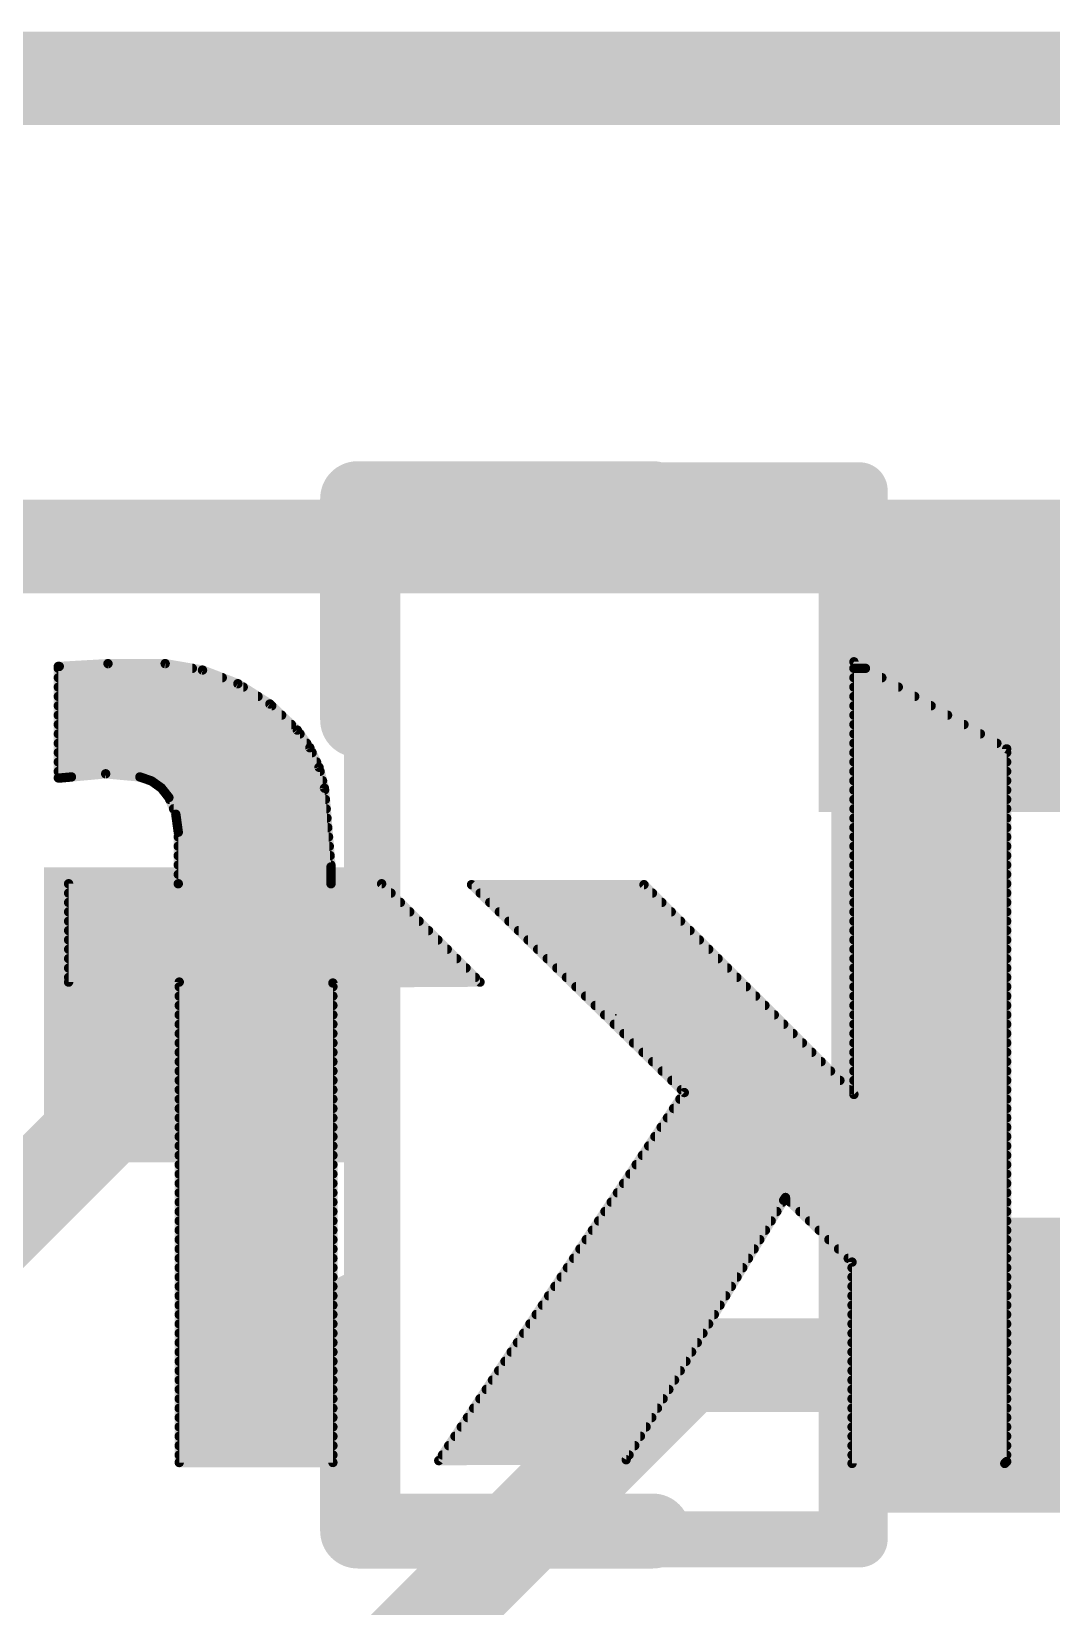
# Model space of a CAD drawing. Extents: x -10.2 to 20.4, y -5.1 to 20.4.
# Drawn here: x 7.306 to 10.071, y 16.175 to 20.447 of the extents above; entities that cross this region are included whole.
import ezdxf

# ---------------------------------------------------------------- set-up
doc = ezdxf.new("R2010")
doc.units = 0
for name, color, linetype in [('1', 12, 'CONTINUOUS'), ('16', 132, 'CONTINUOUS'), ('20', 53, 'CONTINUOUS'), ('21', 41, 'CONTINUOUS'), ('22', 40, 'CONTINUOUS'), ('23', 53, 'CONTINUOUS'), ('51', 53, 'CONTINUOUS')]:
    doc.layers.add(name, color=color, linetype=linetype)

# ---------------------------------------------------------------- blocks, each defined once
blk = doc.blocks.new('RECT')
blk.add_solid([(-0.5, -0.5), (0.5, -0.5), (-0.5, 0.5), (0.5, 0.5)])

msp = doc.modelspace()

# ---------------------------------------------------------------- linework, layer by layer
at = {"layer": '1', "const_width": 0.254}
for points in [[(0, 20.32), (20.32, 20.32)], [(10.607, 18.73), (9.89, 18.73)], [(7.14, 17.13), (7.79, 17.78)], [(7.62, 15.367), (9.083, 16.83)], [(9.083, 16.83), (9.89, 16.83)], [(9.89, 16.83), (10.607, 16.83)]]:
    msp.add_lwpolyline(points, dxfattribs=at)
at = {"layer": '1', "const_width": 0.127}
for points in [[(9.89, 18.7935, 1), (9.89, 18.6665)], [(7.8349, 17.7351, 1), (7.7451, 17.8249)], [(9.083, 16.8935, 1), (9.083, 16.7665)], [(9.1279, 16.7851, 1), (9.0381, 16.8749)], [(9.89, 16.8935, 1), (9.89, 16.7665)], [(9.89, 16.7665, 1), (9.89, 16.8935)]]:
    msp.add_lwpolyline(points, format="xyb", dxfattribs=at)
at = {"layer": '16', "const_width": 0.254}
for points in [[(0, 20.32), (20.32, 20.32)], [(11.43, 19.05), (5.08, 19.05)]]:
    msp.add_lwpolyline(points, dxfattribs=at)
at = {"layer": '20', "const_width": 0.254}
msp.add_lwpolyline([(0, 20.32), (20.32, 20.32)], dxfattribs=at)
at = {"layer": '21', "const_width": 0.2032}
for points in [[(8.19, 18.58), (8.19, 19.18)], [(8.19, 19.18), (8.99, 19.18)], [(8.19, 16.98), (8.19, 16.38)], [(8.19, 16.38), (8.99, 16.38)]]:
    msp.add_lwpolyline(points, dxfattribs=at)
at = {"layer": '21', "const_width": 0.1016}
for points in [[(8.2408, 19.18, 1), (8.1392, 19.18)], [(8.19, 19.2308, 1), (8.19, 19.1292)], [(8.99, 19.1292, 1), (8.99, 19.2308)], [(8.1392, 18.58, 1), (8.2408, 18.58)], [(8.2408, 16.98, 1), (8.1392, 16.98)], [(8.19, 16.4308, 1), (8.19, 16.3292)], [(8.99, 16.3292, 1), (8.99, 16.4308)], [(8.1392, 16.38, 1), (8.2408, 16.38)]]:
    msp.add_lwpolyline(points, format="xyb", dxfattribs=at)
at = {"layer": '22', "const_width": 0.0127}
for points in [[(7.3851, 18.7249, 1), (7.3723, 18.7249)], [(7.3787, 18.7313, 1), (7.3787, 18.7186)], [(7.3787, 18.7262, 1), (7.3787, 18.7134)], [(7.3808, 18.7312, 1), (7.3816, 18.7186)], [(7.3812, 18.7186, 1), (7.3812, 18.7313)], [(7.5133, 18.7389, 1), (7.5133, 18.7262)], [(7.5137, 18.7262, 1), (7.5129, 18.7388)], [(7.6694, 18.7388, 1), (7.6672, 18.7262)], [(7.6683, 18.7262, 1), (7.6683, 18.7389)], [(7.742, 18.7134, 1), (7.742, 18.7262)], [(7.7718, 18.721, 1), (7.7672, 18.7091)], [(7.7684, 18.7088, 1), (7.7706, 18.7213)], [(9.5383, 18.7431, 1), (9.5321, 18.7321)], [(9.5352, 18.7262, 1), (9.5352, 18.7134)], [(9.5415, 18.7376, 1), (9.5289, 18.7376)], [(9.5664, 18.7134, 1), (9.5664, 18.7262)], [(7.3787, 18.7008, 1), (7.3787, 18.6881)], [(7.3787, 18.6754, 1), (7.3787, 18.6626)], [(7.8231, 18.6881, 1), (7.8231, 18.7008)], [(7.8688, 18.6835, 1), (7.862, 18.6728)], [(7.8631, 18.6722, 1), (7.8676, 18.6841)], [(7.8798, 18.6626, 1), (7.8798, 18.6754)], [(9.5352, 18.7008, 1), (9.5352, 18.6881)], [(9.5352, 18.6754, 1), (9.5352, 18.6626)], [(9.6109, 18.6881, 1), (9.6109, 18.7008)], [(9.6554, 18.6626, 1), (9.6554, 18.6754)], [(7.3787, 18.65, 1), (7.3787, 18.6372)], [(7.3787, 18.6246, 1), (7.3787, 18.6119)], [(7.9198, 18.6372, 1), (7.9198, 18.65)], [(7.9565, 18.6277, 1), (7.9477, 18.6185)], [(7.9487, 18.6178, 1), (7.9555, 18.6285)], [(7.9573, 18.6119, 1), (7.9573, 18.6246)], [(9.5352, 18.65, 1), (9.5352, 18.6372)], [(9.5352, 18.6246, 1), (9.5352, 18.6119)], [(9.7, 18.6372, 1), (9.7, 18.65)], [(9.7445, 18.6119, 1), (9.7445, 18.6246)], [(7.3787, 18.5992, 1), (7.3787, 18.5864)], [(7.9839, 18.5864, 1), (7.9839, 18.5992)], [(9.5352, 18.5992, 1), (9.5352, 18.5864)], [(9.789, 18.5864, 1), (9.789, 18.5992)], [(7.3787, 18.5738, 1), (7.3787, 18.561)], [(7.3787, 18.5484, 1), (7.3787, 18.5357)], [(8.0105, 18.561, 1), (8.0105, 18.5738)], [(8.0316, 18.5559, 1), (8.0212, 18.5485)], [(8.022, 18.5476, 1), (8.0308, 18.5568)], [(8.0337, 18.5357, 1), (8.0337, 18.5484)], [(9.5352, 18.5738, 1), (9.5352, 18.561)], [(9.5352, 18.5484, 1), (9.5352, 18.5357)], [(9.8335, 18.561, 1), (9.8335, 18.5738)], [(9.878, 18.5357, 1), (9.878, 18.5484)], [(7.3787, 18.523, 1), (7.3787, 18.5102)], [(7.3787, 18.4976, 1), (7.3787, 18.4848)], [(8.0518, 18.5102, 1), (8.0518, 18.523)], [(8.0662, 18.5072, 1), (8.0547, 18.5018)], [(8.0552, 18.5008, 1), (8.0656, 18.5082)], [(8.0666, 18.4848, 1), (8.0666, 18.4976)], [(9.5352, 18.523, 1), (9.5352, 18.5102)], [(9.5352, 18.4976, 1), (9.5352, 18.4848)], [(9.9226, 18.5102, 1), (9.9226, 18.523)], [(9.9556, 18.5014, 1), (9.9429, 18.5014)], [(9.9461, 18.4959, 1), (9.9523, 18.5069)], [(9.9492, 18.4848, 1), (9.9492, 18.4976)], [(7.3787, 18.4722, 1), (7.3787, 18.4595)], [(8.0785, 18.4595, 1), (8.0785, 18.4722)], [(8.0914, 18.453, 1), (8.0791, 18.4498)], [(8.0795, 18.4487, 1), (8.091, 18.4541)], [(9.5352, 18.4722, 1), (9.5352, 18.4595)], [(9.9492, 18.4595, 1), (9.9492, 18.4722)], [(7.3723, 18.4226, 1), (7.3851, 18.4226)], [(7.3787, 18.4468, 1), (7.3787, 18.434)], [(7.3787, 18.429, 1), (7.3787, 18.4162)], [(7.3857, 18.4289, 1), (7.3869, 18.4163)], [(7.3863, 18.4162, 1), (7.3863, 18.429)], [(7.4137, 18.4315, 1), (7.4149, 18.4189)], [(7.4149, 18.4189, 1), (7.4137, 18.4315)], [(7.5076, 18.4401, 1), (7.5064, 18.4275)], [(7.5076, 18.4275, 1), (7.5064, 18.4401)], [(7.6018, 18.4312, 1), (7.5976, 18.4192)], [(7.5991, 18.4189, 1), (7.6003, 18.4315)], [(7.6295, 18.4214, 1), (7.6295, 18.4086)], [(7.6347, 18.4197, 1), (7.6273, 18.4093)], [(7.629, 18.4085, 1), (7.6331, 18.4205)], [(8.0881, 18.434, 1), (8.0881, 18.4468)], [(8.0948, 18.4086, 1), (8.0948, 18.4214)], [(9.5352, 18.4468, 1), (9.5352, 18.434)], [(9.5352, 18.4214, 1), (9.5352, 18.4086)], [(9.9492, 18.434, 1), (9.9492, 18.4468)], [(9.9492, 18.4086, 1), (9.9492, 18.4214)], [(7.663, 18.3993, 1), (7.653, 18.3914)], [(7.6543, 18.3902, 1), (7.6617, 18.4005)], [(7.6625, 18.396, 1), (7.6625, 18.3833)], [(7.6843, 18.3717, 1), (7.6725, 18.3669)], [(7.6734, 18.3654, 1), (7.6834, 18.3732)], [(7.6805, 18.3706, 1), (7.6805, 18.3578)], [(8.1064, 18.3952, 1), (8.0938, 18.3942)], [(8.094, 18.3931, 1), (8.1062, 18.3963)], [(8.1005, 18.3833, 1), (8.1005, 18.396)], [(8.1026, 18.3578, 1), (8.1026, 18.3706)], [(9.5352, 18.396, 1), (9.5352, 18.3833)], [(9.5352, 18.3706, 1), (9.5352, 18.3578)], [(9.9492, 18.3833, 1), (9.9492, 18.396)], [(9.9492, 18.3578, 1), (9.9492, 18.3706)], [(7.691, 18.3452, 1), (7.691, 18.3325)], [(7.7035, 18.3248, 1), (7.6909, 18.3231)], [(7.6913, 18.3215, 1), (7.703, 18.3264)], [(7.6986, 18.3198, 1), (7.6986, 18.3071)], [(8.1047, 18.3325, 1), (8.1047, 18.3452)], [(8.1068, 18.3071, 1), (8.1068, 18.3198)], [(9.5352, 18.3452, 1), (9.5352, 18.3325)], [(9.5352, 18.3198, 1), (9.5352, 18.3071)], [(9.9492, 18.3325, 1), (9.9492, 18.3452)], [(9.9492, 18.3071, 1), (9.9492, 18.3198)], [(7.7021, 18.2944, 1), (7.7021, 18.2816)], [(7.7102, 18.2753, 1), (7.6974, 18.2753)], [(8.109, 18.2816, 1), (8.109, 18.2944)], [(9.5352, 18.2944, 1), (9.5352, 18.2816)], [(9.9492, 18.2816, 1), (9.9492, 18.2944)], [(7.6975, 18.2744, 1), (7.7101, 18.2762)], [(7.7038, 18.269, 1), (7.7038, 18.2563)], [(7.7038, 18.2436, 1), (7.7038, 18.2309)], [(8.1111, 18.2563, 1), (8.1111, 18.269)], [(8.1132, 18.2309, 1), (8.1132, 18.2436)], [(9.5352, 18.269, 1), (9.5352, 18.2563)], [(9.5352, 18.2436, 1), (9.5352, 18.2309)], [(9.9492, 18.2563, 1), (9.9492, 18.269)], [(9.9492, 18.2309, 1), (9.9492, 18.2436)], [(7.7038, 18.2182, 1), (7.7038, 18.2054)], [(7.7038, 18.1928, 1), (7.7038, 18.1801)], [(8.1153, 18.2054, 1), (8.1153, 18.2182)], [(8.1174, 18.1801, 1), (8.1174, 18.1928)], [(9.5352, 18.2182, 1), (9.5352, 18.2054)], [(9.5352, 18.1928, 1), (9.5352, 18.1801)], [(9.9492, 18.2054, 1), (9.9492, 18.2182)], [(9.9492, 18.1801, 1), (9.9492, 18.1928)], [(7.7038, 18.1674, 1), (7.7038, 18.1547)], [(8.1242, 18.1813, 1), (8.1115, 18.1813)], [(8.1115, 18.1808, 1), (8.1241, 18.1818)], [(8.1178, 18.1547, 1), (8.1178, 18.1674)], [(9.5352, 18.1674, 1), (9.5352, 18.1547)], [(9.9492, 18.1547, 1), (9.9492, 18.1674)], [(7.413, 18.1356, 1), (7.4002, 18.1356)], [(7.4066, 18.142, 1), (7.4066, 18.1292)], [(7.4066, 18.1166, 1), (7.4066, 18.1039)], [(7.6974, 18.1356, 1), (7.7102, 18.1356)], [(7.7038, 18.142, 1), (7.7038, 18.1292)], [(7.7038, 18.1292, 1), (7.7038, 18.142)], [(8.1178, 18.142, 1), (8.1178, 18.1292)], [(8.1115, 18.1356, 1), (8.1242, 18.1356)], [(8.1178, 18.1292, 1), (8.1178, 18.142)], [(8.2595, 18.1401, 1), (8.2505, 18.1311)], [(8.255, 18.1292, 1), (8.255, 18.142)], [(8.2804, 18.1039, 1), (8.2804, 18.1166)], [(8.4988, 18.1395, 1), (8.4988, 18.1268)], [(8.5032, 18.1376, 1), (8.4944, 18.1286)], [(8.5222, 18.1166, 1), (8.5222, 18.1039)], [(8.9707, 18.1376, 1), (8.9617, 18.1286)], [(8.9662, 18.1268, 1), (8.9662, 18.1395)], [(8.9891, 18.1039, 1), (8.9891, 18.1166)], [(9.5352, 18.142, 1), (9.5352, 18.1292)], [(9.5352, 18.1166, 1), (9.5352, 18.1039)], [(9.9492, 18.1292, 1), (9.9492, 18.142)], [(9.9492, 18.1039, 1), (9.9492, 18.1166)], [(7.4066, 18.0912, 1), (7.4066, 18.0785)], [(7.4066, 18.0658, 1), (7.4066, 18.053)], [(8.3058, 18.0785, 1), (8.3058, 18.0912)], [(8.3312, 18.053, 1), (8.3312, 18.0658)], [(8.5482, 18.0912, 1), (8.5482, 18.0785)], [(8.5742, 18.0658, 1), (8.5742, 18.053)], [(9.0145, 18.0785, 1), (9.0145, 18.0912)], [(9.0399, 18.053, 1), (9.0399, 18.0658)], [(9.5352, 18.0912, 1), (9.5352, 18.0785)], [(9.5352, 18.0658, 1), (9.5352, 18.053)], [(9.9492, 18.0785, 1), (9.9492, 18.0912)], [(9.9492, 18.053, 1), (9.9492, 18.0658)], [(7.4066, 18.0404, 1), (7.4066, 18.0277)], [(8.3566, 18.0277, 1), (8.3566, 18.0404)], [(8.6001, 18.0404, 1), (8.6001, 18.0277)], [(9.0653, 18.0277, 1), (9.0653, 18.0404)], [(9.5352, 18.0404, 1), (9.5352, 18.0277)], [(9.9492, 18.0277, 1), (9.9492, 18.0404)], [(7.4066, 18.015, 1), (7.4066, 18.0023)], [(7.4066, 17.9896, 1), (7.4066, 17.9768)], [(8.382, 18.0023, 1), (8.382, 18.015)], [(8.4074, 17.9768, 1), (8.4074, 17.9896)], [(8.6261, 18.015, 1), (8.6261, 18.0023)], [(8.6521, 17.9896, 1), (8.6521, 17.9768)], [(9.0907, 18.0023, 1), (9.0907, 18.015)], [(9.1161, 17.9768, 1), (9.1161, 17.9896)], [(9.5352, 18.015, 1), (9.5352, 18.0023)], [(9.5352, 17.9896, 1), (9.5352, 17.9768)], [(9.9492, 18.0023, 1), (9.9492, 18.015)], [(9.9492, 17.9768, 1), (9.9492, 17.9896)], [(7.4066, 17.9642, 1), (7.4066, 17.9515)], [(7.4066, 17.9388, 1), (7.4066, 17.9261)], [(8.4328, 17.9515, 1), (8.4328, 17.9642)], [(8.4582, 17.9261, 1), (8.4582, 17.9388)], [(8.678, 17.9642, 1), (8.678, 17.9515)], [(8.704, 17.9388, 1), (8.704, 17.9261)], [(9.1415, 17.9515, 1), (9.1415, 17.9642)], [(9.1669, 17.9261, 1), (9.1669, 17.9388)], [(9.5352, 17.9642, 1), (9.5352, 17.9515)], [(9.5352, 17.9388, 1), (9.5352, 17.9261)], [(9.9492, 17.9515, 1), (9.9492, 17.9642)], [(9.9492, 17.9261, 1), (9.9492, 17.9388)], [(7.4066, 17.9134, 1), (7.4066, 17.9006)], [(8.4836, 17.9006, 1), (8.4836, 17.9134)], [(8.73, 17.9134, 1), (8.73, 17.9006)], [(9.1923, 17.9006, 1), (9.1923, 17.9134)], [(9.5352, 17.9134, 1), (9.5352, 17.9006)], [(9.9492, 17.9006, 1), (9.9492, 17.9134)], [(7.4002, 17.8689, 1), (7.413, 17.8689)], [(7.4066, 17.888, 1), (7.4066, 17.8753)], [(7.4066, 17.8753, 1), (7.4066, 17.8625)], [(7.7064, 17.8626, 1), (7.7064, 17.8498)], [(7.7128, 17.8689, 1), (7.7001, 17.8689)], [(7.7064, 17.8625, 1), (7.7064, 17.8753)], [(8.1292, 17.8664, 1), (8.1166, 17.8664)], [(8.1229, 17.8727, 1), (8.1229, 17.8601)], [(8.1229, 17.8498, 1), (8.1229, 17.8626)], [(8.509, 17.8753, 1), (8.509, 17.888)], [(8.5172, 17.8644, 1), (8.5262, 17.8734)], [(8.5217, 17.8626, 1), (8.5217, 17.8752)], [(8.756, 17.888, 1), (8.756, 17.8753)], [(8.7819, 17.8626, 1), (8.7819, 17.8498)], [(9.2177, 17.8753, 1), (9.2177, 17.888)], [(9.2431, 17.8498, 1), (9.2431, 17.8626)], [(9.5352, 17.8626, 1), (9.5352, 17.8498)], [(9.5352, 17.888, 1), (9.5352, 17.8753)], [(9.9492, 17.8753, 1), (9.9492, 17.888)], [(9.9492, 17.8498, 1), (9.9492, 17.8626)], [(7.7064, 17.8372, 1), (7.7064, 17.8244)], [(7.7064, 17.8118, 1), (7.7064, 17.7991)], [(8.1229, 17.8244, 1), (8.1229, 17.8372)], [(8.1229, 17.7991, 1), (8.1229, 17.8118)], [(8.8079, 17.8372, 1), (8.8079, 17.8244)], [(8.8339, 17.8118, 1), (8.8339, 17.7991)], [(9.2685, 17.8244, 1), (9.2685, 17.8372)], [(9.2939, 17.7991, 1), (9.2939, 17.8118)], [(9.5352, 17.8372, 1), (9.5352, 17.8244)], [(9.5352, 17.8118, 1), (9.5352, 17.7991)], [(9.9492, 17.8244, 1), (9.9492, 17.8372)], [(9.9492, 17.7991, 1), (9.9492, 17.8118)], [(7.7064, 17.7864, 1), (7.7064, 17.7736)], [(8.1229, 17.7736, 1), (8.1229, 17.7864)], [(8.8598, 17.7864, 1), (8.8598, 17.7736)], [(9.3193, 17.7736, 1), (9.3193, 17.7864)], [(9.5352, 17.7864, 1), (9.5352, 17.7736)], [(9.9492, 17.7736, 1), (9.9492, 17.7864)], [(7.7064, 17.761, 1), (7.7064, 17.7482)], [(7.7064, 17.7356, 1), (7.7064, 17.7229)], [(8.1229, 17.7482, 1), (8.1229, 17.761)], [(8.1229, 17.7229, 1), (8.1229, 17.7356)], [(8.8858, 17.761, 1), (8.8858, 17.7482)], [(8.9118, 17.7356, 1), (8.9118, 17.7229)], [(9.3447, 17.7482, 1), (9.3447, 17.761)], [(9.3701, 17.7229, 1), (9.3701, 17.7356)], [(9.5352, 17.761, 1), (9.5352, 17.7482)], [(9.5352, 17.7356, 1), (9.5352, 17.7229)], [(9.9492, 17.7482, 1), (9.9492, 17.761)], [(9.9492, 17.7229, 1), (9.9492, 17.7356)], [(7.7064, 17.7102, 1), (7.7064, 17.6974)], [(7.7064, 17.6848, 1), (7.7064, 17.672)], [(8.1229, 17.6974, 1), (8.1229, 17.7102)], [(8.1229, 17.672, 1), (8.1229, 17.6848)], [(8.9378, 17.7102, 1), (8.9378, 17.6974)], [(8.9637, 17.6848, 1), (8.9637, 17.672)], [(9.3955, 17.6974, 1), (9.3955, 17.7102)], [(9.4209, 17.672, 1), (9.4209, 17.6848)], [(9.5352, 17.7102, 1), (9.5352, 17.6974)], [(9.5352, 17.6848, 1), (9.5352, 17.672)], [(9.9492, 17.6974, 1), (9.9492, 17.7102)], [(9.9492, 17.672, 1), (9.9492, 17.6848)], [(7.7064, 17.6594, 1), (7.7064, 17.6467)], [(8.1229, 17.6467, 1), (8.1229, 17.6594)], [(8.9897, 17.6594, 1), (8.9897, 17.6467)], [(9.4463, 17.6467, 1), (9.4463, 17.6594)], [(9.5352, 17.6594, 1), (9.5352, 17.6467)], [(9.9492, 17.6467, 1), (9.9492, 17.6594)], [(7.7064, 17.634, 1), (7.7064, 17.6212)], [(7.7064, 17.6086, 1), (7.7064, 17.5958)], [(8.1229, 17.6212, 1), (8.1229, 17.634)], [(8.1229, 17.5958, 1), (8.1229, 17.6086)], [(9.0157, 17.634, 1), (9.0157, 17.6212)], [(9.0417, 17.6086, 1), (9.0417, 17.5958)], [(9.4717, 17.6212, 1), (9.4717, 17.634)], [(9.4971, 17.5958, 1), (9.4971, 17.6086)], [(9.5352, 17.634, 1), (9.5352, 17.6212)], [(9.5352, 17.6086, 1), (9.5352, 17.5958)], [(9.9492, 17.6212, 1), (9.9492, 17.634)], [(9.9492, 17.5958, 1), (9.9492, 17.6086)], [(7.7064, 17.5832, 1), (7.7064, 17.5705)], [(7.7064, 17.5578, 1), (7.7064, 17.545)], [(8.1229, 17.5705, 1), (8.1229, 17.5832)], [(8.1229, 17.545, 1), (8.1229, 17.5578)], [(9.0635, 17.5578, 1), (9.0635, 17.545)], [(9.0676, 17.5832, 1), (9.0676, 17.5705)], [(9.0807, 17.5657, 1), (9.0701, 17.5727)], [(9.071, 17.5647, 1), (9.0798, 17.5737)], [(9.5225, 17.5705, 1), (9.5225, 17.5832)], [(9.5352, 17.5832, 1), (9.5352, 17.5705)], [(9.5289, 17.5641, 1), (9.5415, 17.5641)], [(9.5307, 17.5596, 1), (9.5397, 17.5686)], [(9.9492, 17.5705, 1), (9.9492, 17.5832)], [(9.9492, 17.545, 1), (9.9492, 17.5578)], [(7.7064, 17.5324, 1), (7.7064, 17.5196)], [(8.1229, 17.5196, 1), (8.1229, 17.5324)], [(9.0466, 17.5324, 1), (9.0466, 17.5196)], [(9.9492, 17.5196, 1), (9.9492, 17.5324)], [(7.7064, 17.507, 1), (7.7064, 17.4943)], [(7.7064, 17.4816, 1), (7.7064, 17.4688)], [(8.1229, 17.4943, 1), (8.1229, 17.507)], [(8.1229, 17.4688, 1), (8.1229, 17.4816)], [(9.0127, 17.4816, 1), (9.0127, 17.4688)], [(9.0297, 17.507, 1), (9.0297, 17.4943)], [(9.9492, 17.4943, 1), (9.9492, 17.507)], [(9.9492, 17.4688, 1), (9.9492, 17.4816)], [(7.7064, 17.4562, 1), (7.7064, 17.4434)], [(7.7064, 17.4308, 1), (7.7064, 17.4181)], [(8.1229, 17.4434, 1), (8.1229, 17.4562)], [(8.1229, 17.4181, 1), (8.1229, 17.4308)], [(8.9789, 17.4308, 1), (8.9789, 17.4181)], [(8.9958, 17.4562, 1), (8.9958, 17.4434)], [(9.9492, 17.4434, 1), (9.9492, 17.4562)], [(9.9492, 17.4181, 1), (9.9492, 17.4308)], [(7.7064, 17.4054, 1), (7.7064, 17.3926)], [(7.7064, 17.38, 1), (7.7064, 17.3672)], [(8.1229, 17.3926, 1), (8.1229, 17.4054)], [(8.1229, 17.3672, 1), (8.1229, 17.38)], [(8.945, 17.38, 1), (8.945, 17.3672)], [(8.9619, 17.4054, 1), (8.9619, 17.3926)], [(9.9492, 17.3926, 1), (9.9492, 17.4054)], [(9.9492, 17.3672, 1), (9.9492, 17.38)], [(7.7064, 17.3546, 1), (7.7064, 17.3419)], [(8.1229, 17.3419, 1), (8.1229, 17.3546)], [(8.9281, 17.3546, 1), (8.9281, 17.3419)], [(9.9492, 17.3419, 1), (9.9492, 17.3546)], [(7.7064, 17.3292, 1), (7.7064, 17.3164)], [(7.7064, 17.3038, 1), (7.7064, 17.291)], [(8.1229, 17.3164, 1), (8.1229, 17.3292)], [(8.1229, 17.291, 1), (8.1229, 17.3038)], [(8.8942, 17.3038, 1), (8.8942, 17.291)], [(8.9111, 17.3292, 1), (8.9111, 17.3164)], [(9.9492, 17.3164, 1), (9.9492, 17.3292)], [(9.9492, 17.291, 1), (9.9492, 17.3038)], [(7.7064, 17.2784, 1), (7.7064, 17.2657)], [(7.7064, 17.253, 1), (7.7064, 17.2402)], [(8.1229, 17.2657, 1), (8.1229, 17.2784)], [(8.1229, 17.2402, 1), (8.1229, 17.253)], [(8.8603, 17.253, 1), (8.8603, 17.2402)], [(8.8773, 17.2784, 1), (8.8773, 17.2657)], [(9.3262, 17.2402, 1), (9.3262, 17.253)], [(9.3394, 17.2806, 1), (9.35, 17.2736)], [(9.3501, 17.2738, 1), (9.3393, 17.2804)], [(9.3416, 17.2657, 1), (9.3416, 17.2784)], [(9.3541, 17.2893, 1), (9.3453, 17.2801)], [(9.355, 17.2812, 1), (9.3444, 17.2882)], [(9.3628, 17.2784, 1), (9.3628, 17.2657)], [(9.3889, 17.253, 1), (9.3889, 17.2402)], [(9.9492, 17.2657, 1), (9.9492, 17.2784)], [(9.9492, 17.2402, 1), (9.9492, 17.253)], [(7.7064, 17.2276, 1), (7.7064, 17.2148)], [(8.1229, 17.2148, 1), (8.1229, 17.2276)], [(8.8434, 17.2276, 1), (8.8434, 17.2148)], [(9.3108, 17.2148, 1), (9.3108, 17.2276)], [(9.415, 17.2276, 1), (9.415, 17.2148)], [(9.9492, 17.2148, 1), (9.9492, 17.2276)], [(7.7064, 17.2022, 1), (7.7064, 17.1895)], [(7.7064, 17.1768, 1), (7.7064, 17.164)], [(8.1229, 17.1895, 1), (8.1229, 17.2022)], [(8.1229, 17.164, 1), (8.1229, 17.1768)], [(8.8095, 17.1768, 1), (8.8095, 17.164)], [(8.8265, 17.2022, 1), (8.8265, 17.1895)], [(9.28, 17.164, 1), (9.28, 17.1768)], [(9.2954, 17.1895, 1), (9.2954, 17.2022)], [(9.4412, 17.2022, 1), (9.4412, 17.1895)], [(9.4673, 17.1768, 1), (9.4673, 17.164)], [(9.9492, 17.1895, 1), (9.9492, 17.2022)], [(9.9492, 17.164, 1), (9.9492, 17.1768)], [(7.7064, 17.1514, 1), (7.7064, 17.1386)], [(7.7064, 17.126, 1), (7.7064, 17.1133)], [(8.1229, 17.1386, 1), (8.1229, 17.1514)], [(8.1229, 17.1133, 1), (8.1229, 17.126)], [(8.7757, 17.126, 1), (8.7757, 17.1133)], [(8.7926, 17.1514, 1), (8.7926, 17.1386)], [(9.2492, 17.1133, 1), (9.2492, 17.126)], [(9.2646, 17.1386, 1), (9.2646, 17.1514)], [(9.4935, 17.1514, 1), (9.4935, 17.1386)], [(9.5196, 17.126, 1), (9.5196, 17.1133)], [(9.9492, 17.1386, 1), (9.9492, 17.1514)], [(9.9492, 17.1133, 1), (9.9492, 17.126)], [(7.7064, 17.1006, 1), (7.7064, 17.0878)], [(8.1229, 17.0878, 1), (8.1229, 17.1006)], [(8.7587, 17.1006, 1), (8.7587, 17.0878)], [(9.2338, 17.0878, 1), (9.2338, 17.1006)], [(9.5365, 17.1094, 1), (9.5238, 17.1094)], [(9.5301, 17.1006, 1), (9.5301, 17.0878)], [(9.5257, 17.1048, 1), (9.5345, 17.114)], [(9.9492, 17.0878, 1), (9.9492, 17.1006)], [(7.7064, 17.0752, 1), (7.7064, 17.0624)], [(7.7064, 17.0498, 1), (7.7064, 17.0371)], [(8.1229, 17.0624, 1), (8.1229, 17.0752)], [(8.1229, 17.0371, 1), (8.1229, 17.0498)], [(8.7248, 17.0498, 1), (8.7248, 17.0371)], [(8.7418, 17.0752, 1), (8.7418, 17.0624)], [(9.2029, 17.0371, 1), (9.2029, 17.0498)], [(9.2183, 17.0624, 1), (9.2183, 17.0752)], [(9.5301, 17.0752, 1), (9.5301, 17.0624)], [(9.5301, 17.0498, 1), (9.5301, 17.0371)], [(9.9492, 17.0624, 1), (9.9492, 17.0752)], [(9.9492, 17.0371, 1), (9.9492, 17.0498)], [(7.7064, 17.0244, 1), (7.7064, 17.0116)], [(7.7064, 16.999, 1), (7.7064, 16.9862)], [(8.1229, 17.0116, 1), (8.1229, 17.0244)], [(8.1229, 16.9862, 1), (8.1229, 16.999)], [(8.691, 16.999, 1), (8.691, 16.9862)], [(8.7079, 17.0244, 1), (8.7079, 17.0116)], [(9.1721, 16.9862, 1), (9.1721, 16.999)], [(9.1875, 17.0116, 1), (9.1875, 17.0244)], [(9.5301, 17.0244, 1), (9.5301, 17.0116)], [(9.5301, 16.999, 1), (9.5301, 16.9862)], [(9.9492, 17.0116, 1), (9.9492, 17.0244)], [(9.9492, 16.9862, 1), (9.9492, 16.999)], [(7.7064, 16.9736, 1), (7.7064, 16.9609)], [(8.1229, 16.9609, 1), (8.1229, 16.9736)], [(8.674, 16.9736, 1), (8.674, 16.9609)], [(9.1567, 16.9609, 1), (9.1567, 16.9736)], [(9.5301, 16.9736, 1), (9.5301, 16.9609)], [(9.9492, 16.9609, 1), (9.9492, 16.9736)], [(7.7064, 16.9482, 1), (7.7064, 16.9354)], [(7.7064, 16.9228, 1), (7.7064, 16.91)], [(8.1229, 16.9354, 1), (8.1229, 16.9482)], [(8.1229, 16.91, 1), (8.1229, 16.9228)], [(8.6402, 16.9228, 1), (8.6402, 16.91)], [(8.6571, 16.9482, 1), (8.6571, 16.9354)], [(9.1259, 16.91, 1), (9.1259, 16.9228)], [(9.1413, 16.9354, 1), (9.1413, 16.9482)], [(9.5301, 16.9482, 1), (9.5301, 16.9354)], [(9.5301, 16.9228, 1), (9.5301, 16.91)], [(9.9492, 16.9354, 1), (9.9492, 16.9482)], [(9.9492, 16.91, 1), (9.9492, 16.9228)], [(7.7064, 16.8974, 1), (7.7064, 16.8847)], [(7.7064, 16.872, 1), (7.7064, 16.8592)], [(8.1229, 16.8847, 1), (8.1229, 16.8974)], [(8.1229, 16.8592, 1), (8.1229, 16.872)], [(8.6063, 16.872, 1), (8.6063, 16.8592)], [(8.6232, 16.8974, 1), (8.6232, 16.8847)], [(9.0951, 16.8592, 1), (9.0951, 16.872)], [(9.1105, 16.8847, 1), (9.1105, 16.8974)], [(9.5301, 16.8974, 1), (9.5301, 16.8847)], [(9.5301, 16.872, 1), (9.5301, 16.8592)], [(9.9492, 16.8847, 1), (9.9492, 16.8974)], [(9.9492, 16.8592, 1), (9.9492, 16.872)], [(7.7064, 16.8466, 1), (7.7064, 16.8338)], [(8.1229, 16.8338, 1), (8.1229, 16.8466)], [(8.5894, 16.8466, 1), (8.5894, 16.8338)], [(9.0797, 16.8338, 1), (9.0797, 16.8466)], [(9.5301, 16.8466, 1), (9.5301, 16.8338)], [(9.9492, 16.8338, 1), (9.9492, 16.8466)], [(7.7064, 16.8212, 1), (7.7064, 16.8085)], [(7.7064, 16.7958, 1), (7.7064, 16.783)], [(8.1229, 16.8085, 1), (8.1229, 16.8212)], [(8.1229, 16.783, 1), (8.1229, 16.7958)], [(8.5555, 16.7958, 1), (8.5555, 16.783)], [(8.5724, 16.8212, 1), (8.5724, 16.8085)], [(9.0489, 16.783, 1), (9.0489, 16.7958)], [(9.0643, 16.8085, 1), (9.0643, 16.8212)], [(9.5301, 16.8212, 1), (9.5301, 16.8085)], [(9.5301, 16.7958, 1), (9.5301, 16.783)], [(9.9492, 16.8085, 1), (9.9492, 16.8212)], [(9.9492, 16.783, 1), (9.9492, 16.7958)], [(7.7064, 16.7704, 1), (7.7064, 16.7576)], [(7.7064, 16.745, 1), (7.7064, 16.7323)], [(8.1229, 16.7576, 1), (8.1229, 16.7704)], [(8.1229, 16.7323, 1), (8.1229, 16.745)], [(8.5216, 16.745, 1), (8.5216, 16.7323)], [(8.5386, 16.7704, 1), (8.5386, 16.7576)], [(9.018, 16.7323, 1), (9.018, 16.745)], [(9.0335, 16.7576, 1), (9.0335, 16.7704)], [(9.5301, 16.7704, 1), (9.5301, 16.7576)], [(9.5301, 16.745, 1), (9.5301, 16.7323)], [(9.9492, 16.7576, 1), (9.9492, 16.7704)], [(9.9492, 16.7323, 1), (9.9492, 16.745)], [(7.7064, 16.7196, 1), (7.7064, 16.7068)], [(8.1229, 16.7068, 1), (8.1229, 16.7196)], [(8.5047, 16.7196, 1), (8.5047, 16.7068)], [(9.0026, 16.7068, 1), (9.0026, 16.7196)], [(9.5301, 16.7196, 1), (9.5301, 16.7068)], [(9.9492, 16.7068, 1), (9.9492, 16.7196)], [(7.7064, 16.6942, 1), (7.7064, 16.6814)], [(7.7064, 16.6688, 1), (7.7064, 16.6561)], [(8.1229, 16.6814, 1), (8.1229, 16.6942)], [(8.1229, 16.6561, 1), (8.1229, 16.6688)], [(8.4708, 16.6688, 1), (8.4708, 16.6561)], [(8.4878, 16.6942, 1), (8.4878, 16.6814)], [(8.9718, 16.6561, 1), (8.9718, 16.6688)], [(8.9872, 16.6814, 1), (8.9872, 16.6942)], [(9.5301, 16.6942, 1), (9.5301, 16.6814)], [(9.5301, 16.6688, 1), (9.5301, 16.6561)], [(9.9492, 16.6814, 1), (9.9492, 16.6942)], [(9.9492, 16.6561, 1), (9.9492, 16.6688)], [(7.7064, 16.6434, 1), (7.7064, 16.6306)], [(7.7064, 16.618, 1), (7.7064, 16.6052)], [(8.1229, 16.6306, 1), (8.1229, 16.6434)], [(8.1229, 16.6052, 1), (8.1229, 16.618)], [(8.437, 16.618, 1), (8.437, 16.6052)], [(8.4539, 16.6434, 1), (8.4539, 16.6306)], [(8.941, 16.6052, 1), (8.941, 16.618)], [(8.9564, 16.6306, 1), (8.9564, 16.6434)], [(9.5301, 16.6434, 1), (9.5301, 16.6306)], [(9.5301, 16.618, 1), (9.5301, 16.6052)], [(9.9492, 16.6306, 1), (9.9492, 16.6434)], [(9.9492, 16.6052, 1), (9.9492, 16.618)], [(7.7064, 16.5926, 1), (7.7064, 16.5799)], [(7.7064, 16.5723, 1), (7.7064, 16.5595)], [(8.1229, 16.5799, 1), (8.1229, 16.5926)], [(8.1229, 16.5595, 1), (8.1229, 16.5723)], [(8.4099, 16.5773, 1), (8.4099, 16.5647)], [(8.4046, 16.5745, 1), (8.4152, 16.5675)], [(8.42, 16.5926, 1), (8.42, 16.5799)], [(8.9125, 16.5768, 1), (8.9233, 16.5702)], [(8.9179, 16.5672, 1), (8.9179, 16.5798)], [(8.9256, 16.5799, 1), (8.9256, 16.5926)], [(9.5301, 16.5926, 1), (9.5301, 16.5799)], [(9.5301, 16.5697, 1), (9.5301, 16.557)], [(9.9396, 16.5678, 1), (9.9486, 16.5588)], [(9.9429, 16.5684, 1), (9.9556, 16.5684)], [(9.9441, 16.557, 1), (9.9441, 16.5697)], [(9.9537, 16.5639, 1), (9.9447, 16.5729)], [(9.9492, 16.5799, 1), (9.9492, 16.5926)], [(7.7001, 16.5659, 1), (7.7128, 16.5659)], [(8.1166, 16.5659, 1), (8.1292, 16.5659)], [(9.5238, 16.5633, 1), (9.5365, 16.5633)]]:
    msp.add_lwpolyline(points, format="xyb", dxfattribs=at)
at = {"layer": '22', "const_width": 0.0254}
for points in [[(7.3812, 18.7249), (7.3787, 18.7249)], [(7.3787, 18.7249), (7.3787, 18.4226)], [(7.3787, 18.7198), (7.742, 18.7198)], [(7.5133, 18.7325), (7.3812, 18.7249)], [(7.6683, 18.7325), (7.5133, 18.7325)], [(7.7695, 18.7151), (7.6683, 18.7325)], [(7.8654, 18.6781), (7.7695, 18.7151)], [(9.9492, 18.5014), (9.5352, 18.7376)], [(9.5352, 18.7376), (9.5352, 17.5641)], [(9.5352, 18.7198), (9.5664, 18.7198)], [(7.3787, 18.6944), (7.8231, 18.6944)], [(7.3787, 18.669), (7.8798, 18.669)], [(7.9521, 18.6231), (7.8654, 18.6781)], [(9.5352, 18.6944), (9.6109, 18.6944)], [(9.5352, 18.669), (9.6554, 18.669)], [(7.3787, 18.6436), (7.9198, 18.6436)], [(7.3787, 18.6182), (7.9573, 18.6182)], [(8.0264, 18.5522), (7.9521, 18.6231)], [(9.5352, 18.6436), (9.7, 18.6436)], [(9.5352, 18.6182), (9.7445, 18.6182)], [(7.3787, 18.5928), (7.9839, 18.5928)], [(9.5352, 18.5928), (9.789, 18.5928)], [(7.3787, 18.5674), (8.0105, 18.5674)], [(7.3787, 18.542), (8.0337, 18.542)], [(8.0604, 18.5045), (8.0264, 18.5522)], [(9.5352, 18.5674), (9.8335, 18.5674)], [(9.5352, 18.542), (9.878, 18.542)], [(7.3787, 18.5166), (8.0518, 18.5166)], [(7.3787, 18.4912), (8.0666, 18.4912)], [(8.0853, 18.4514), (8.0604, 18.5045)], [(9.5352, 18.5166), (9.9226, 18.5166)], [(9.5352, 18.4912), (9.9492, 18.4912)], [(9.9492, 16.5684), (9.9492, 18.5014)], [(7.3787, 18.4658), (8.0785, 18.4658)], [(8.1001, 18.3947), (8.0853, 18.4514)], [(9.5352, 18.4658), (9.9492, 18.4658)], [(7.3787, 18.4404), (8.0881, 18.4404)], [(7.3787, 18.4226), (7.3863, 18.4226)], [(7.3863, 18.4226), (7.4143, 18.4252)], [(7.4143, 18.4252), (7.507, 18.4338)], [(7.507, 18.4338), (7.5997, 18.4252)], [(7.5997, 18.4252), (7.631, 18.4145)], [(7.6295, 18.415), (8.0948, 18.415)], [(7.631, 18.4145), (7.658, 18.3953)], [(9.5352, 18.4404), (9.9492, 18.4404)], [(9.5352, 18.415), (9.9492, 18.415)], [(7.658, 18.3953), (7.6784, 18.3693)], [(7.6625, 18.3896), (8.1005, 18.3896)], [(7.6784, 18.3693), (7.6972, 18.3239)], [(7.6805, 18.3642), (8.1026, 18.3642)], [(8.1178, 18.1813), (8.1001, 18.3947)], [(9.5352, 18.3896), (9.9492, 18.3896)], [(9.5352, 18.3642), (9.9492, 18.3642)], [(7.691, 18.3388), (8.1047, 18.3388)], [(7.6972, 18.3239), (7.7038, 18.2753)], [(7.6986, 18.3134), (8.1068, 18.3134)], [(9.5352, 18.3388), (9.9492, 18.3388)], [(9.5352, 18.3134), (9.9492, 18.3134)], [(7.7021, 18.288), (8.109, 18.288)], [(7.7038, 18.2753), (7.7038, 18.1356)], [(9.5352, 18.288), (9.9492, 18.288)], [(7.7038, 18.2626), (8.1111, 18.2626)], [(7.7038, 18.2372), (8.1132, 18.2372)], [(9.5352, 18.2626), (9.9492, 18.2626)], [(9.5352, 18.2372), (9.9492, 18.2372)], [(7.7038, 18.2118), (8.1153, 18.2118)], [(7.7038, 18.1864), (8.1174, 18.1864)], [(9.5352, 18.2118), (9.9492, 18.2118)], [(9.5352, 18.1864), (9.9492, 18.1864)], [(7.7038, 18.161), (8.1178, 18.161)], [(8.1178, 18.1356), (8.1178, 18.1813)], [(9.5352, 18.161), (9.9492, 18.161)], [(7.7038, 18.1356), (7.4066, 18.1356)], [(7.4066, 18.1356), (7.4066, 17.8689)], [(7.4066, 18.1102), (8.2804, 18.1102)], [(7.7038, 18.1356), (8.1178, 18.1356)], [(8.255, 18.1356), (8.1178, 18.1356)], [(8.5217, 17.8689), (8.255, 18.1356)], [(8.9662, 18.1331), (8.4988, 18.1331)], [(8.4988, 18.1331), (9.0754, 17.5692)], [(8.5222, 18.1102), (8.9891, 18.1102)], [(9.5352, 17.5641), (8.9662, 18.1331)], [(9.5352, 18.1356), (9.9492, 18.1356)], [(9.5352, 18.1102), (9.9492, 18.1102)], [(7.4066, 18.0848), (8.3058, 18.0848)], [(7.4066, 18.0594), (8.3312, 18.0594)], [(8.5482, 18.0848), (9.0145, 18.0848)], [(8.5742, 18.0594), (9.0399, 18.0594)], [(9.5352, 18.0848), (9.9492, 18.0848)], [(9.5352, 18.0594), (9.9492, 18.0594)], [(7.4066, 18.034), (8.3566, 18.034)], [(8.6001, 18.034), (9.0653, 18.034)], [(9.5352, 18.034), (9.9492, 18.034)], [(7.4066, 18.0086), (8.382, 18.0086)], [(7.4066, 17.9832), (8.4074, 17.9832)], [(8.6261, 18.0086), (9.0907, 18.0086)], [(8.6521, 17.9832), (9.1161, 17.9832)], [(9.5352, 18.0086), (9.9492, 18.0086)], [(9.5352, 17.9832), (9.9492, 17.9832)], [(7.4066, 17.9578), (8.4328, 17.9578)], [(7.4066, 17.9324), (8.4582, 17.9324)], [(8.678, 17.9578), (9.1415, 17.9578)], [(8.704, 17.9324), (9.1669, 17.9324)], [(9.5352, 17.9578), (9.9492, 17.9578)], [(9.5352, 17.9324), (9.9492, 17.9324)], [(7.4066, 17.907), (8.4836, 17.907)], [(8.73, 17.907), (9.1923, 17.907)], [(9.5352, 17.907), (9.9492, 17.907)], [(7.4066, 17.8816), (8.509, 17.8816)], [(7.4066, 17.8689), (7.7064, 17.8689)], [(7.7064, 17.8689), (7.7064, 16.5659)], [(7.7064, 17.8562), (8.1229, 17.8562)], [(8.1229, 17.8664), (8.5217, 17.8689)], [(8.1229, 16.5659), (8.1229, 17.8664)], [(8.756, 17.8816), (9.2177, 17.8816)], [(8.7819, 17.8562), (9.2431, 17.8562)], [(9.5352, 17.8816), (9.9492, 17.8816)], [(9.5352, 17.8562), (9.9492, 17.8562)], [(7.7064, 17.8308), (8.1229, 17.8308)], [(7.7064, 17.8054), (8.1229, 17.8054)], [(8.8079, 17.8308), (9.2685, 17.8308)], [(8.8339, 17.8054), (9.2939, 17.8054)], [(9.5352, 17.8308), (9.9492, 17.8308)], [(9.5352, 17.8054), (9.9492, 17.8054)], [(7.7064, 17.78), (8.1229, 17.78)], [(8.8598, 17.78), (9.3193, 17.78)], [(9.5352, 17.78), (9.9492, 17.78)], [(7.7064, 17.7546), (8.1229, 17.7546)], [(7.7064, 17.7292), (8.1229, 17.7292)], [(8.8858, 17.7546), (9.3447, 17.7546)], [(8.9118, 17.7292), (9.3701, 17.7292)], [(9.5352, 17.7546), (9.9492, 17.7546)], [(9.5352, 17.7292), (9.9492, 17.7292)], [(7.7064, 17.7038), (8.1229, 17.7038)], [(7.7064, 17.6784), (8.1229, 17.6784)], [(8.9378, 17.7038), (9.3955, 17.7038)], [(8.9637, 17.6784), (9.4209, 17.6784)], [(9.5352, 17.7038), (9.9492, 17.7038)], [(9.5352, 17.6784), (9.9492, 17.6784)], [(7.7064, 17.653), (8.1229, 17.653)], [(8.9897, 17.653), (9.4463, 17.653)], [(9.5352, 17.653), (9.9492, 17.653)], [(7.7064, 17.6276), (8.1229, 17.6276)], [(7.7064, 17.6022), (8.1229, 17.6022)], [(9.0157, 17.6276), (9.4717, 17.6276)], [(9.0417, 17.6022), (9.4971, 17.6022)], [(9.5352, 17.6276), (9.9492, 17.6276)], [(9.5352, 17.6022), (9.9492, 17.6022)], [(7.7064, 17.5768), (8.1229, 17.5768)], [(7.7064, 17.5514), (8.1229, 17.5514)], [(9.0754, 17.5692), (8.4099, 16.571)], [(9.0635, 17.5514), (9.9492, 17.5514)], [(9.0676, 17.5768), (9.5225, 17.5768)], [(9.5352, 17.5768), (9.9492, 17.5768)], [(7.7064, 17.526), (8.1229, 17.526)], [(9.0466, 17.526), (9.9492, 17.526)], [(7.7064, 17.5006), (8.1229, 17.5006)], [(7.7064, 17.4752), (8.1229, 17.4752)], [(9.0127, 17.4752), (9.9492, 17.4752)], [(9.0297, 17.5006), (9.9492, 17.5006)], [(7.7064, 17.4498), (8.1229, 17.4498)], [(7.7064, 17.4244), (8.1229, 17.4244)], [(8.9789, 17.4244), (9.9492, 17.4244)], [(8.9958, 17.4498), (9.9492, 17.4498)], [(7.7064, 17.399), (8.1229, 17.399)], [(7.7064, 17.3736), (8.1229, 17.3736)], [(8.945, 17.3736), (9.9492, 17.3736)], [(8.9619, 17.399), (9.9492, 17.399)], [(7.7064, 17.3482), (8.1229, 17.3482)], [(8.9281, 17.3482), (9.9492, 17.3482)], [(7.7064, 17.3228), (8.1229, 17.3228)], [(7.7064, 17.2974), (8.1229, 17.2974)], [(8.8942, 17.2974), (9.9492, 17.2974)], [(8.9111, 17.3228), (9.9492, 17.3228)], [(7.7064, 17.272), (8.1229, 17.272)], [(7.7064, 17.2466), (8.1229, 17.2466)], [(8.8603, 17.2466), (9.3262, 17.2466)], [(8.8773, 17.272), (9.3416, 17.272)], [(8.9179, 16.5735), (9.3447, 17.2771)], [(9.3447, 17.2771), (9.3497, 17.2847)], [(9.3497, 17.2847), (9.5301, 17.1094)], [(9.3628, 17.272), (9.9492, 17.272)], [(9.3889, 17.2466), (9.9492, 17.2466)], [(7.7064, 17.2212), (8.1229, 17.2212)], [(8.8434, 17.2212), (9.3108, 17.2212)], [(9.415, 17.2212), (9.9492, 17.2212)], [(7.7064, 17.1958), (8.1229, 17.1958)], [(7.7064, 17.1704), (8.1229, 17.1704)], [(8.8095, 17.1704), (9.28, 17.1704)], [(8.8265, 17.1958), (9.2954, 17.1958)], [(9.4412, 17.1958), (9.9492, 17.1958)], [(9.4673, 17.1704), (9.9492, 17.1704)], [(7.7064, 17.145), (8.1229, 17.145)], [(7.7064, 17.1196), (8.1229, 17.1196)], [(8.7757, 17.1196), (9.2492, 17.1196)], [(8.7926, 17.145), (9.2646, 17.145)], [(9.4935, 17.145), (9.9492, 17.145)], [(9.5196, 17.1196), (9.9492, 17.1196)], [(7.7064, 17.0942), (8.1229, 17.0942)], [(8.7587, 17.0942), (9.2338, 17.0942)], [(9.5301, 17.1094), (9.5301, 16.5633)], [(9.5301, 17.0942), (9.9492, 17.0942)], [(7.7064, 17.0688), (8.1229, 17.0688)], [(7.7064, 17.0434), (8.1229, 17.0434)], [(8.7248, 17.0434), (9.2029, 17.0434)], [(8.7418, 17.0688), (9.2183, 17.0688)], [(9.5301, 17.0688), (9.9492, 17.0688)], [(9.5301, 17.0434), (9.9492, 17.0434)], [(7.7064, 17.018), (8.1229, 17.018)], [(7.7064, 16.9926), (8.1229, 16.9926)], [(8.691, 16.9926), (9.1721, 16.9926)], [(8.7079, 17.018), (9.1875, 17.018)], [(9.5301, 17.018), (9.9492, 17.018)], [(9.5301, 16.9926), (9.9492, 16.9926)], [(7.7064, 16.9672), (8.1229, 16.9672)], [(8.674, 16.9672), (9.1567, 16.9672)], [(9.5301, 16.9672), (9.9492, 16.9672)], [(7.7064, 16.9418), (8.1229, 16.9418)], [(7.7064, 16.9164), (8.1229, 16.9164)], [(8.6402, 16.9164), (9.1259, 16.9164)], [(8.6571, 16.9418), (9.1413, 16.9418)], [(9.5301, 16.9418), (9.9492, 16.9418)], [(9.5301, 16.9164), (9.9492, 16.9164)], [(7.7064, 16.891), (8.1229, 16.891)], [(7.7064, 16.8656), (8.1229, 16.8656)], [(8.6063, 16.8656), (9.0951, 16.8656)], [(8.6232, 16.891), (9.1105, 16.891)], [(9.5301, 16.891), (9.9492, 16.891)], [(9.5301, 16.8656), (9.9492, 16.8656)], [(7.7064, 16.8402), (8.1229, 16.8402)], [(8.5894, 16.8402), (9.0797, 16.8402)], [(9.5301, 16.8402), (9.9492, 16.8402)], [(7.7064, 16.8148), (8.1229, 16.8148)], [(7.7064, 16.7894), (8.1229, 16.7894)], [(8.5555, 16.7894), (9.0489, 16.7894)], [(8.5724, 16.8148), (9.0643, 16.8148)], [(9.5301, 16.8148), (9.9492, 16.8148)], [(9.5301, 16.7894), (9.9492, 16.7894)], [(7.7064, 16.764), (8.1229, 16.764)], [(7.7064, 16.7386), (8.1229, 16.7386)], [(8.5216, 16.7386), (9.018, 16.7386)], [(8.5386, 16.764), (9.0335, 16.764)], [(9.5301, 16.764), (9.9492, 16.764)], [(9.5301, 16.7386), (9.9492, 16.7386)], [(7.7064, 16.7132), (8.1229, 16.7132)], [(8.5047, 16.7132), (9.0026, 16.7132)], [(9.5301, 16.7132), (9.9492, 16.7132)], [(7.7064, 16.6878), (8.1229, 16.6878)], [(7.7064, 16.6624), (8.1229, 16.6624)], [(8.4708, 16.6624), (8.9718, 16.6624)], [(8.4878, 16.6878), (8.9872, 16.6878)], [(9.5301, 16.6878), (9.9492, 16.6878)], [(9.5301, 16.6624), (9.9492, 16.6624)], [(7.7064, 16.637), (8.1229, 16.637)], [(7.7064, 16.6116), (8.1229, 16.6116)], [(8.437, 16.6116), (8.941, 16.6116)], [(8.4539, 16.637), (8.9564, 16.637)], [(9.5301, 16.637), (9.9492, 16.637)], [(9.5301, 16.6116), (9.9492, 16.6116)], [(7.7064, 16.5862), (8.1229, 16.5862)], [(7.7064, 16.5659), (8.1229, 16.5659)], [(8.4099, 16.571), (8.9179, 16.5735)], [(8.42, 16.5862), (8.9256, 16.5862)], [(9.5301, 16.5862), (9.9492, 16.5862)], [(9.5301, 16.5633), (9.9441, 16.5633)], [(9.9441, 16.5633), (9.9492, 16.5684)]]:
    msp.add_lwpolyline(points, dxfattribs=at)
at = {"layer": '23'}
msp.add_point((8.89, 17.78), dxfattribs=at)
at = {"layer": '51', "const_width": 0.1524}
for points in [[(8.2296, 19.2024), (9.5504, 19.2024)], [(8.2296, 16.3576), (8.2296, 19.2024)], [(9.5504, 19.2024), (9.5504, 16.3576)], [(9.5504, 16.3576), (8.2296, 16.3576)]]:
    msp.add_lwpolyline(points, dxfattribs=at)
at = {"layer": '51', "const_width": 0.0762}
for points in [[(8.2296, 19.2405, 1), (8.2296, 19.1643)], [(8.2677, 19.2024, 1), (8.1915, 19.2024)], [(9.5885, 19.2024, 1), (9.5123, 19.2024)], [(9.5504, 19.1643, 1), (9.5504, 19.2405)], [(8.2296, 16.3957, 1), (8.2296, 16.3195)], [(9.5504, 16.3195, 1), (9.5504, 16.3957)], [(8.1915, 16.3576, 1), (8.2677, 16.3576)], [(9.5123, 16.3576, 1), (9.5885, 16.3576)]]:
    msp.add_lwpolyline(points, format="xyb", dxfattribs=at)

# ---------------------------------------------------------------- block references
at = {"layer": '1', "xscale": 0.8, "yscale": 0.9, "rotation": 90}
for p in [(9.89, 18.73), (7.79, 17.78), (9.89, 16.83)]:
    msp.add_blockref('RECT', p, dxfattribs=at)

doc.saveas('drawing.dxf')
